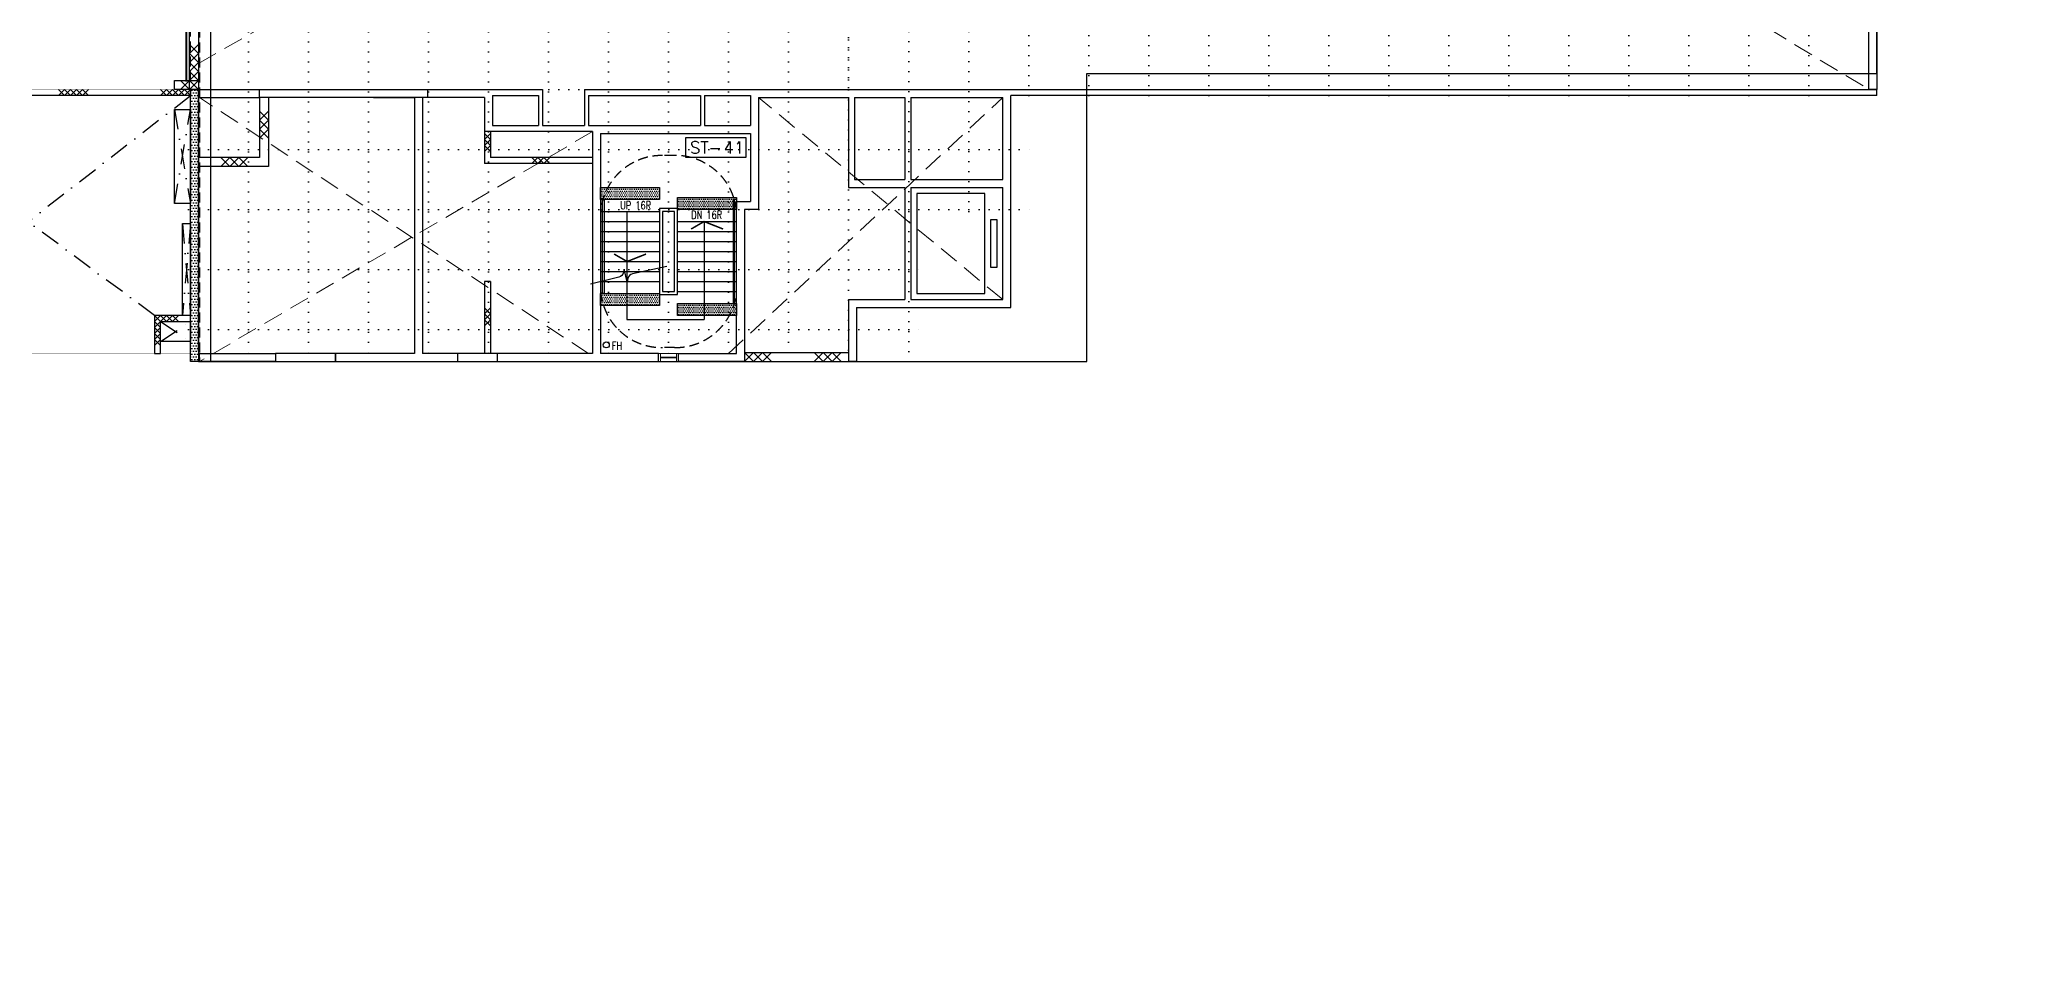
# Model space of a CAD drawing. Extents: x -68523 to 336700, y -113452 to 119396.
# Drawn here: x 213030 to 262560, y -64295 to -41503 of the extents above; entities that cross this region are included whole.
import ezdxf
from ezdxf.enums import TextEntityAlignment as Align

# ---------------------------------------------------------------- set-up
doc = ezdxf.new("R2010")
doc.units = 0
doc.header["$LTSCALE"] = 1000
doc.header["$MEASUREMENT"] = 0
for name, pattern in [('EC-5thFloor-s6144$0$DASHDOT', [1, 0.5, -0.25, 0, -0.25]), ('EC-5thFloor-s6144$0$DASHED', [0.75, 0.5, -0.25]), ('EC-5thFloor-s6144$0$DOT', [0.25, 0, -0.25]), ('EC-5thFloor-s6144$0$HIDDEN', [0.375, 0.25, -0.125]), ('s5144a$0$DASHDOT', [1, 0.5, -0.25, 0, -0.25]), ('s5144a$0$HIDDEN', [0.375, 0.25, -0.125])]:
    doc.linetypes.add(name, pattern=pattern)
doc.layers.get('0').update_dxf_attribs({"linetype": 'CONTINUOUS'})
for name, color, linetype in [('EC-5thFloor-s6144$0$11', 1, 'CONTINUOUS'), ('EC-5thFloor-s6144$0$4', 9, 'EC-5thFloor-s6144$0$DOT'), ('EC-5thFloor-s6144$0$E-blockwall', 1, 'CONTINUOUS'), ('EC-5thFloor-s6144$0$E-demolish work', 9, 'EC-5thFloor-s6144$0$HIDDEN'), ('EC-5thFloor-s6144$0$E-EJ', 9, 'EC-5thFloor-s6144$0$HIDDEN'), ('EC-5thFloor-s6144$0$E-fire service', 5, 'CONTINUOUS'), ('EC-5thFloor-s6144$0$ECOLUMN', 7, 'CONTINUOUS'), ('EC-5thFloor-s6144$0$ESTAIR', 2, 'CONTINUOUS'), ('EC-5thFloor-s6144$0$EWALL', 3, 'CONTINUOUS'), ('EC-5thFloor-s6144$0$RAIL', 4, 'CONTINUOUS'), ('EC-5thFloor-s6144$0$TAC-TILE', 9, 'CONTINUOUS'), ('s5144a$0$11', 14, 'CONTINUOUS'), ('s5144a$0$20', 7, 'CONTINUOUS'), ('s5144a$0$22', 7, 'CONTINUOUS'), ('s5144a$0$3DFACE', 1, 'CONTINUOUS'), ('s5144a$0$7', 7, 'CONTINUOUS'), ('s5144a$0$E-blockwall', 1, 'CONTINUOUS'), ('s5144a$0$E-demolish work', 9, 's5144a$0$HIDDEN'), ('s5144a$0$E-EJ', 7, 's5144a$0$HIDDEN'), ('s5144a$0$E-fire service', 5, 'CONTINUOUS'), ('s5144a$0$ECOLUMN', 7, 'CONTINUOUS'), ('s5144a$0$EWALL', 3, 'CONTINUOUS'), ('s5144a$0$ld11-hatch', 2, 'CONTINUOUS')]:
    doc.layers.add(name, color=color, linetype=linetype)
doc.layers.add('EC-5thFloor-s6144$0$ETHIN', color=5, linetype='CONTINUOUS', lineweight=9)
doc.layers.add('EC-5thFloor-s6144$0$EWINDOW', color=9, linetype='CONTINUOUS', lineweight=9)
doc.layers.add('EC-5thFloor-s6144$0$HATCH-LINE', color=13, linetype='CONTINUOUS', plot=False)
doc.styles.add('EC-5thFloor-s6144$0$STANDARD', font='romans.shx')

# ---------------------------------------------------------------- blocks, each defined once
blk = doc.blocks.new('s5144a$0$HAT15')
at = {"layer": 's5144a$0$22', "color": 14, "linetype": 'Continuous'}
for p, q in [((0, 0), (0.15, 0.15)), ((0, 0.15), (0.15, 0))]:
    blk.add_line(p, q, dxfattribs=at)
blk = doc.blocks.new('s5144a$0$H750')
at = {"layer": 's5144a$0$22', "color": 14, "linetype": 'Continuous'}
for points in [[(0, 0.15), (0.15, 0), (0.3, 0.15), (0.45, 0), (0.6, 0.15), (0.75, 0)], [(0, 0), (0.15, 0.15), (0.3, 0), (0.45, 0.15), (0.6, 0), (0.75, 0.15)]]:
    blk.add_lwpolyline(points, dxfattribs=at)
blk = doc.blocks.new('s5144a')
at = {"layer": 's5144a$0$ld11-hatch'}
h = blk.add_hatch(dxfattribs=at)
h.set_pattern_fill('DOTS', color=256, scale=1100, style=0)
h.paths.add_polyline_path([(216800.1, -42750), (217000, -42750), (217000, -49550), (216800, -49550)])
at = {"layer": 's5144a$0$11', "color": 14, "linetype": 's5144a$0$DASHDOT'}
for p, q in [((215900, -48400), (208500, -42900)), ((208500, -49350), (216800, -42900)), ((216400, -43250), (216800, -45600)), ((216400, -45600), (216800, -43250)), ((216800.1, -46097.6), (216600, -48400)), ((216600, -46100), (216800, -48400)), ((216050, -48550), (216800, -49050)), ((216050, -49050), (216800, -48550))]:
    blk.add_line(p, q, dxfattribs=at)
at = {"layer": 's5144a$0$11', "linetype": 'Continuous'}
blk.add_line((216800.1, -42749.9), (216800.1, -42899.9), dxfattribs=at)
at = {"layer": 's5144a$0$11'}
blk.add_line((217000, -49299.9), (217000, -42750), dxfattribs=at)
at = {"layer": 's5144a$0$11', "color": 14, "linetype": 'Continuous'}
blk.add_lwpolyline([(201750, -42750, 5, 5, 0), (201950, -42750, 5, 5, 0), (201950, -49350, 5, 5, 0), (204750, -49350, 5, 5, 0), (204750, -45700, 5, 5, 0), (203300, -45700, 5, 5, 0), (203300, -45550, 5, 5, 0), (204900, -45550, 5, 5, 0), (204900, -49350, 5, 5, 0), (208300, -49350, 5, 5, 0), (208300, -43850, 5, 5, 0), (203650, -43850, 5, 5, 0), (203650, -42750, 5, 5, 0), (203800, -42750, 5, 5, 0), (203800, -43650, 5, 5, 0), (208300, -43650, 5, 5, 0), (208300, -42750, 5, 5, 0), (208500, -42750, 5, 5, 0), (208500, -49350, 5, 5, 0), (216800, -49350, 5, 5, 0), (216800, -42750, 5, 5, 0), (208500, -42750, 0, 0, 0)], format="xyseb", dxfattribs=at)
at = {"layer": 's5144a$0$11', "color": 2, "linetype": 'Continuous'}
for points in [[(216800, -45600), (216400, -45600), (216400, -43250), (216800, -43250)], [(216800, -48400), (216600, -48400), (216600, -46100), (216800, -46100)], [(216050, -48550), (216800, -48550), (216800, -49050), (216050, -49050)]]:
    blk.add_lwpolyline(points, close=True, dxfattribs=at)
at = {"layer": 's5144a$0$11', "color": 14, "linetype": 'Continuous'}
blk.add_lwpolyline([(215900, -49350), (216050, -49350), (216050, -48550), (216800, -48550), (216800, -48400), (215900, -48400)], close=True, dxfattribs=at)
at = {"layer": 's5144a$0$20', "linetype": 'Continuous'}
for p, q in [((217000, -39600), (217000, -42750)), ((216775, -42750), (216775, -39825)), ((216800, -42900), (208500, -42900)), ((217000, -42750), (216775, -42750)), ((216800, -42750), (216800, -42900))]:
    blk.add_line(p, q, dxfattribs=at)
at = {"layer": 's5144a$0$3DFACE', "invisible_edges": 15}
for points in [[(257059.863, -47295.26849, 1), (257059.863, -64295.26849, 1), (256559.863, -47795.26849, 1)], [(257059.863, -47295.26849, 1), (257059.863, -64295.26849, 1), (256559.863, -47795.26849, 1)], [(257059.863, -47295.26849, 1), (257059.863, -64295.26849, 1), (256559.863, -47795.26849, 1)], [(257059.863, -47295.26849, 1), (257059.863, -64295.26849, 1), (256559.863, -47795.26849, 1)], [(257059.863, -47295.26849, 1), (257059.863, -64295.26849, 1), (256559.863, -47795.26849, 1)], [(257059.863, -47295.26849, 1), (257059.863, -64295.26849, 1), (256559.863, -47795.26849, 1)], [(257059.863, -47295.26849, 1), (257059.863, -64295.26849, 1), (256559.863, -47795.26849, 1)], [(257059.863, -47295.26849, 1), (257059.863, -64295.26849, 1), (256559.863, -47795.26849, 1)], [(256706.49824, -47648.63324, 1), (256587.22534, -47632.13159, 1), (256653.71463, -47503.6463, 1)], [(256706.49824, -47648.63324, 1), (256587.22534, -47632.13159, 1), (256653.71463, -47503.6463, 1)], [(256706.49824, -47648.63324, 1), (256587.22534, -47632.13159, 1), (256653.71463, -47503.6463, 1)], [(256706.49824, -47648.63324, 1), (256587.22534, -47632.13159, 1), (256653.71463, -47503.6463, 1)], [(256706.49824, -47648.63324, 1), (256587.22534, -47632.13159, 1), (256653.71463, -47503.6463, 1)], [(256706.49824, -47648.63324, 1), (256587.22534, -47632.13159, 1), (256653.71463, -47503.6463, 1)], [(256706.49824, -47648.63324, 1), (256587.22534, -47632.13159, 1), (256653.71463, -47503.6463, 1)], [(256706.49824, -47648.63324, 1), (256587.22534, -47632.13159, 1), (256653.71463, -47503.6463, 1)], [(256706.49824, -47648.63324, 1), (256653.71463, -47503.6463, 1), (256743.32967, -47408.21985, 1)], [(256706.49824, -47648.63324, 1), (256653.71463, -47503.6463, 1), (256743.32967, -47408.21985, 1)], [(256706.49824, -47648.63324, 1), (256653.71463, -47503.6463, 1), (256743.32967, -47408.21985, 1)], [(256706.49824, -47648.63324, 1), (256653.71463, -47503.6463, 1), (256743.32967, -47408.21985, 1)], [(256706.49824, -47648.63324, 1), (256653.71463, -47503.6463, 1), (256743.32967, -47408.21985, 1)], [(256706.49824, -47648.63324, 1), (256653.71463, -47503.6463, 1), (256743.32967, -47408.21985, 1)], [(256706.49824, -47648.63324, 1), (256653.71463, -47503.6463, 1), (256743.32967, -47408.21985, 1)], [(256706.49824, -47648.63324, 1), (256653.71463, -47503.6463, 1), (256743.32967, -47408.21985, 1)], [(256706.49824, -47648.63324, 1), (256743.32967, -47408.21985, 1), (256884.12898, -47471.0025, 1)], [(256706.49824, -47648.63324, 1), (256743.32967, -47408.21985, 1), (256884.12898, -47471.0025, 1)], [(256706.49824, -47648.63324, 1), (256743.32967, -47408.21985, 1), (256884.12898, -47471.0025, 1)], [(256706.49824, -47648.63324, 1), (256743.32967, -47408.21985, 1), (256884.12898, -47471.0025, 1)], [(256706.49824, -47648.63324, 1), (256743.32967, -47408.21985, 1), (256884.12898, -47471.0025, 1)], [(256706.49824, -47648.63324, 1), (256743.32967, -47408.21985, 1), (256884.12898, -47471.0025, 1)], [(256706.49824, -47648.63324, 1), (256743.32967, -47408.21985, 1), (256884.12898, -47471.0025, 1)], [(256706.49824, -47648.63324, 1), (256743.32967, -47408.21985, 1), (256884.12898, -47471.0025, 1)], [(256884.12898, -47471.0025, 1), (256743.32967, -47408.21985, 1), (256884.18204, -47327.14863, 1)], [(256884.12898, -47471.0025, 1), (256743.32967, -47408.21985, 1), (256884.18204, -47327.14863, 1)], [(256884.12898, -47471.0025, 1), (256743.32967, -47408.21985, 1), (256884.18204, -47327.14863, 1)], [(256884.12898, -47471.0025, 1), (256743.32967, -47408.21985, 1), (256884.18204, -47327.14863, 1)], [(256884.12898, -47471.0025, 1), (256743.32967, -47408.21985, 1), (256884.18204, -47327.14863, 1)], [(256884.12898, -47471.0025, 1), (256743.32967, -47408.21985, 1), (256884.18204, -47327.14863, 1)], [(256884.12898, -47471.0025, 1), (256743.32967, -47408.21985, 1), (256884.18204, -47327.14863, 1)], [(256884.12898, -47471.0025, 1), (256743.32967, -47408.21985, 1), (256884.18204, -47327.14863, 1)], [(256884.12898, -47471.0025, 1), (256884.18204, -47327.14863, 1), (257059.863, -47295.26849, 1)], [(256884.12898, -47471.0025, 1), (256884.18204, -47327.14863, 1), (257059.863, -47295.26849, 1)], [(256884.12898, -47471.0025, 1), (256884.18204, -47327.14863, 1), (257059.863, -47295.26849, 1)], [(256884.12898, -47471.0025, 1), (256884.18204, -47327.14863, 1), (257059.863, -47295.26849, 1)], [(256884.12898, -47471.0025, 1), (256884.18204, -47327.14863, 1), (257059.863, -47295.26849, 1)], [(256884.12898, -47471.0025, 1), (256884.18204, -47327.14863, 1), (257059.863, -47295.26849, 1)], [(256884.12898, -47471.0025, 1), (256884.18204, -47327.14863, 1), (257059.863, -47295.26849, 1)], [(256884.12898, -47471.0025, 1), (256884.18204, -47327.14863, 1), (257059.863, -47295.26849, 1)], [(262059.863, -64295.26849, 1), (257059.863, -47295.26849, 1), (262059.863, -47295.26849, 1)], [(262059.863, -64295.26849, 1), (257059.863, -64295.26849, 1), (257059.863, -47295.26849, 1)], [(262059.863, -64295.26849, 1), (257059.863, -47295.26849, 1), (262059.863, -47295.26849, 1)], [(262059.863, -64295.26849, 1), (257059.863, -64295.26849, 1), (257059.863, -47295.26849, 1)], [(262059.863, -64295.26849, 1), (257059.863, -47295.26849, 1), (262059.863, -47295.26849, 1)], [(262059.863, -64295.26849, 1), (257059.863, -64295.26849, 1), (257059.863, -47295.26849, 1)], [(262059.863, -64295.26849, 1), (257059.863, -47295.26849, 1), (262059.863, -47295.26849, 1)], [(262059.863, -64295.26849, 1), (257059.863, -64295.26849, 1), (257059.863, -47295.26849, 1)], [(262059.863, -64295.26849, 1), (257059.863, -47295.26849, 1), (262059.863, -47295.26849, 1)], [(262059.863, -64295.26849, 1), (257059.863, -64295.26849, 1), (257059.863, -47295.26849, 1)], [(262059.863, -64295.26849, 1), (257059.863, -47295.26849, 1), (262059.863, -47295.26849, 1)], [(262059.863, -64295.26849, 1), (257059.863, -64295.26849, 1), (257059.863, -47295.26849, 1)], [(262059.863, -64295.26849, 1), (257059.863, -47295.26849, 1), (262059.863, -47295.26849, 1)], [(262059.863, -64295.26849, 1), (257059.863, -64295.26849, 1), (257059.863, -47295.26849, 1)], [(262059.863, -64295.26849, 1), (257059.863, -47295.26849, 1), (262059.863, -47295.26849, 1)], [(262059.863, -64295.26849, 1), (257059.863, -64295.26849, 1), (257059.863, -47295.26849, 1)], [(262059.863, -47295.26849, 1), (262059.863, -64295.26849, 1), (262559.863, -47795.26849, 1)], [(262235.59701, -47471.0025, 1), (262235.54395, -47327.14863, 1), (262059.863, -47295.26849, 1)], [(262059.863, -47295.26849, 1), (262059.863, -64295.26849, 1), (262559.863, -47795.26849, 1)], [(262235.59701, -47471.0025, 1), (262235.54395, -47327.14863, 1), (262059.863, -47295.26849, 1)], [(262059.863, -47295.26849, 1), (262059.863, -64295.26849, 1), (262559.863, -47795.26849, 1)], [(262235.59701, -47471.0025, 1), (262235.54395, -47327.14863, 1), (262059.863, -47295.26849, 1)], [(262059.863, -47295.26849, 1), (262059.863, -64295.26849, 1), (262559.863, -47795.26849, 1)], [(262235.59701, -47471.0025, 1), (262235.54395, -47327.14863, 1), (262059.863, -47295.26849, 1)], [(262059.863, -47295.26849, 1), (262059.863, -64295.26849, 1), (262559.863, -47795.26849, 1)], [(262235.59701, -47471.0025, 1), (262235.54395, -47327.14863, 1), (262059.863, -47295.26849, 1)], [(262059.863, -47295.26849, 1), (262059.863, -64295.26849, 1), (262559.863, -47795.26849, 1)], [(262235.59701, -47471.0025, 1), (262235.54395, -47327.14863, 1), (262059.863, -47295.26849, 1)], [(262059.863, -47295.26849, 1), (262059.863, -64295.26849, 1), (262559.863, -47795.26849, 1)], [(262235.59701, -47471.0025, 1), (262235.54395, -47327.14863, 1), (262059.863, -47295.26849, 1)], [(262059.863, -47295.26849, 1), (262059.863, -64295.26849, 1), (262559.863, -47795.26849, 1)], [(262235.59701, -47471.0025, 1), (262235.54395, -47327.14863, 1), (262059.863, -47295.26849, 1)], [(262235.59701, -47471.0025, 1), (262376.39633, -47408.21985, 1), (262235.54395, -47327.14863, 1)], [(262235.59701, -47471.0025, 1), (262376.39633, -47408.21985, 1), (262235.54395, -47327.14863, 1)], [(262235.59701, -47471.0025, 1), (262376.39633, -47408.21985, 1), (262235.54395, -47327.14863, 1)], [(262235.59701, -47471.0025, 1), (262376.39633, -47408.21985, 1), (262235.54395, -47327.14863, 1)], [(262235.59701, -47471.0025, 1), (262376.39633, -47408.21985, 1), (262235.54395, -47327.14863, 1)], [(262235.59701, -47471.0025, 1), (262376.39633, -47408.21985, 1), (262235.54395, -47327.14863, 1)], [(262235.59701, -47471.0025, 1), (262376.39633, -47408.21985, 1), (262235.54395, -47327.14863, 1)], [(262235.59701, -47471.0025, 1), (262376.39633, -47408.21985, 1), (262235.54395, -47327.14863, 1)], [(262413.22775, -47648.63324, 1), (262376.39633, -47408.21985, 1), (262235.59701, -47471.0025, 1)], [(262413.22775, -47648.63324, 1), (262376.39633, -47408.21985, 1), (262235.59701, -47471.0025, 1)], [(262413.22775, -47648.63324, 1), (262376.39633, -47408.21985, 1), (262235.59701, -47471.0025, 1)], [(262413.22775, -47648.63324, 1), (262376.39633, -47408.21985, 1), (262235.59701, -47471.0025, 1)], [(262413.22775, -47648.63324, 1), (262376.39633, -47408.21985, 1), (262235.59701, -47471.0025, 1)], [(262413.22775, -47648.63324, 1), (262376.39633, -47408.21985, 1), (262235.59701, -47471.0025, 1)], [(262413.22775, -47648.63324, 1), (262376.39633, -47408.21985, 1), (262235.59701, -47471.0025, 1)], [(262413.22775, -47648.63324, 1), (262376.39633, -47408.21985, 1), (262235.59701, -47471.0025, 1)], [(262413.22775, -47648.63324, 1), (262466.01137, -47503.6463, 1), (262376.39633, -47408.21985, 1)], [(262413.22775, -47648.63324, 1), (262466.01137, -47503.6463, 1), (262376.39633, -47408.21985, 1)], [(262413.22775, -47648.63324, 1), (262466.01137, -47503.6463, 1), (262376.39633, -47408.21985, 1)], [(262413.22775, -47648.63324, 1), (262466.01137, -47503.6463, 1), (262376.39633, -47408.21985, 1)], [(262413.22775, -47648.63324, 1), (262466.01137, -47503.6463, 1), (262376.39633, -47408.21985, 1)], [(262413.22775, -47648.63324, 1), (262466.01137, -47503.6463, 1), (262376.39633, -47408.21985, 1)], [(262413.22775, -47648.63324, 1), (262466.01137, -47503.6463, 1), (262376.39633, -47408.21985, 1)], [(262413.22775, -47648.63324, 1), (262466.01137, -47503.6463, 1), (262376.39633, -47408.21985, 1)], [(262413.22775, -47648.63324, 1), (262532.50065, -47632.13159, 1), (262466.01137, -47503.6463, 1)], [(262413.22775, -47648.63324, 1), (262532.50065, -47632.13159, 1), (262466.01137, -47503.6463, 1)], [(262413.22775, -47648.63324, 1), (262532.50065, -47632.13159, 1), (262466.01137, -47503.6463, 1)], [(262413.22775, -47648.63324, 1), (262532.50065, -47632.13159, 1), (262466.01137, -47503.6463, 1)], [(262413.22775, -47648.63324, 1), (262532.50065, -47632.13159, 1), (262466.01137, -47503.6463, 1)], [(262413.22775, -47648.63324, 1), (262532.50065, -47632.13159, 1), (262466.01137, -47503.6463, 1)], [(262413.22775, -47648.63324, 1), (262532.50065, -47632.13159, 1), (262466.01137, -47503.6463, 1)], [(262413.22775, -47648.63324, 1), (262532.50065, -47632.13159, 1), (262466.01137, -47503.6463, 1)], [(256559.863, -47795.26849, 1), (256587.22534, -47632.13159, 1), (256706.49824, -47648.63324, 1)], [(256559.863, -47795.26849, 1), (256587.22534, -47632.13159, 1), (256706.49824, -47648.63324, 1)], [(256559.863, -47795.26849, 1), (256587.22534, -47632.13159, 1), (256706.49824, -47648.63324, 1)], [(256559.863, -47795.26849, 1), (256587.22534, -47632.13159, 1), (256706.49824, -47648.63324, 1)], [(256559.863, -47795.26849, 1), (256587.22534, -47632.13159, 1), (256706.49824, -47648.63324, 1)], [(256559.863, -47795.26849, 1), (256587.22534, -47632.13159, 1), (256706.49824, -47648.63324, 1)], [(256559.863, -47795.26849, 1), (256587.22534, -47632.13159, 1), (256706.49824, -47648.63324, 1)], [(256559.863, -47795.26849, 1), (256587.22534, -47632.13159, 1), (256706.49824, -47648.63324, 1)], [(257059.863, -64295.26849, 1), (256559.863, -47795.26849, 1), (256559.863, -63795.26849, 1)], [(257059.863, -64295.26849, 1), (256559.863, -47795.26849, 1), (256559.863, -63795.26849, 1)], [(257059.863, -64295.26849, 1), (256559.863, -47795.26849, 1), (256559.863, -63795.26849, 1)], [(257059.863, -64295.26849, 1), (256559.863, -47795.26849, 1), (256559.863, -63795.26849, 1)], [(257059.863, -64295.26849, 1), (256559.863, -47795.26849, 1), (256559.863, -63795.26849, 1)], [(257059.863, -64295.26849, 1), (256559.863, -47795.26849, 1), (256559.863, -63795.26849, 1)], [(257059.863, -64295.26849, 1), (256559.863, -47795.26849, 1), (256559.863, -63795.26849, 1)], [(257059.863, -64295.26849, 1), (256559.863, -47795.26849, 1), (256559.863, -63795.26849, 1)], [(262059.863, -64295.26849, 1), (262559.863, -47795.26849, 1), (262559.863, -63795.26849, 1)], [(262059.863, -64295.26849, 1), (262559.863, -47795.26849, 1), (262559.863, -63795.26849, 1)], [(262059.863, -64295.26849, 1), (262559.863, -47795.26849, 1), (262559.863, -63795.26849, 1)], [(262059.863, -64295.26849, 1), (262559.863, -47795.26849, 1), (262559.863, -63795.26849, 1)], [(262059.863, -64295.26849, 1), (262559.863, -47795.26849, 1), (262559.863, -63795.26849, 1)], [(262059.863, -64295.26849, 1), (262559.863, -47795.26849, 1), (262559.863, -63795.26849, 1)], [(262059.863, -64295.26849, 1), (262559.863, -47795.26849, 1), (262559.863, -63795.26849, 1)], [(262059.863, -64295.26849, 1), (262559.863, -47795.26849, 1), (262559.863, -63795.26849, 1)], [(262559.863, -47795.26849, 1), (262532.50065, -47632.13159, 1), (262413.22775, -47648.63324, 1)], [(262559.863, -47795.26849, 1), (262532.50065, -47632.13159, 1), (262413.22775, -47648.63324, 1)], [(262559.863, -47795.26849, 1), (262532.50065, -47632.13159, 1), (262413.22775, -47648.63324, 1)], [(262559.863, -47795.26849, 1), (262532.50065, -47632.13159, 1), (262413.22775, -47648.63324, 1)], [(262559.863, -47795.26849, 1), (262532.50065, -47632.13159, 1), (262413.22775, -47648.63324, 1)], [(262559.863, -47795.26849, 1), (262532.50065, -47632.13159, 1), (262413.22775, -47648.63324, 1)], [(262559.863, -47795.26849, 1), (262532.50065, -47632.13159, 1), (262413.22775, -47648.63324, 1)], [(262559.863, -47795.26849, 1), (262532.50065, -47632.13159, 1), (262413.22775, -47648.63324, 1)], [(256559.863, -63795.26849, 1), (256587.22534, -63958.40538, 1), (256706.49824, -63941.90373, 1)], [(256559.863, -63795.26849, 1), (256587.22534, -63958.40538, 1), (256706.49824, -63941.90373, 1)], [(256559.863, -63795.26849, 1), (256587.22534, -63958.40538, 1), (256706.49824, -63941.90373, 1)], [(256559.863, -63795.26849, 1), (256587.22534, -63958.40538, 1), (256706.49824, -63941.90373, 1)], [(256559.863, -63795.26849, 1), (256587.22534, -63958.40538, 1), (256706.49824, -63941.90373, 1)], [(256559.863, -63795.26849, 1), (256587.22534, -63958.40538, 1), (256706.49824, -63941.90373, 1)], [(256559.863, -63795.26849, 1), (256587.22534, -63958.40538, 1), (256706.49824, -63941.90373, 1)], [(256559.863, -63795.26849, 1), (256587.22534, -63958.40538, 1), (256706.49824, -63941.90373, 1)], [(262559.863, -63795.26849, 1), (262532.50065, -63958.40538, 1), (262413.22775, -63941.90373, 1)], [(262559.863, -63795.26849, 1), (262532.50065, -63958.40538, 1), (262413.22775, -63941.90373, 1)], [(262559.863, -63795.26849, 1), (262532.50065, -63958.40538, 1), (262413.22775, -63941.90373, 1)], [(262559.863, -63795.26849, 1), (262532.50065, -63958.40538, 1), (262413.22775, -63941.90373, 1)], [(262559.863, -63795.26849, 1), (262532.50065, -63958.40538, 1), (262413.22775, -63941.90373, 1)], [(262559.863, -63795.26849, 1), (262532.50065, -63958.40538, 1), (262413.22775, -63941.90373, 1)], [(262559.863, -63795.26849, 1), (262532.50065, -63958.40538, 1), (262413.22775, -63941.90373, 1)], [(262559.863, -63795.26849, 1), (262532.50065, -63958.40538, 1), (262413.22775, -63941.90373, 1)], [(256706.49824, -63941.90373, 1), (256587.22534, -63958.40538, 1), (256653.71463, -64086.89068, 1)], [(256706.49824, -63941.90373, 1), (256587.22534, -63958.40538, 1), (256653.71463, -64086.89068, 1)], [(256706.49824, -63941.90373, 1), (256587.22534, -63958.40538, 1), (256653.71463, -64086.89068, 1)], [(256706.49824, -63941.90373, 1), (256587.22534, -63958.40538, 1), (256653.71463, -64086.89068, 1)], [(256706.49824, -63941.90373, 1), (256587.22534, -63958.40538, 1), (256653.71463, -64086.89068, 1)], [(256706.49824, -63941.90373, 1), (256587.22534, -63958.40538, 1), (256653.71463, -64086.89068, 1)], [(256706.49824, -63941.90373, 1), (256587.22534, -63958.40538, 1), (256653.71463, -64086.89068, 1)], [(256706.49824, -63941.90373, 1), (256587.22534, -63958.40538, 1), (256653.71463, -64086.89068, 1)], [(256706.49824, -63941.90373, 1), (256653.71463, -64086.89068, 1), (256743.32967, -64182.31713, 1)], [(256706.49824, -63941.90373, 1), (256653.71463, -64086.89068, 1), (256743.32967, -64182.31713, 1)], [(256706.49824, -63941.90373, 1), (256653.71463, -64086.89068, 1), (256743.32967, -64182.31713, 1)], [(256706.49824, -63941.90373, 1), (256653.71463, -64086.89068, 1), (256743.32967, -64182.31713, 1)], [(256706.49824, -63941.90373, 1), (256653.71463, -64086.89068, 1), (256743.32967, -64182.31713, 1)], [(256706.49824, -63941.90373, 1), (256653.71463, -64086.89068, 1), (256743.32967, -64182.31713, 1)], [(256706.49824, -63941.90373, 1), (256653.71463, -64086.89068, 1), (256743.32967, -64182.31713, 1)], [(256706.49824, -63941.90373, 1), (256653.71463, -64086.89068, 1), (256743.32967, -64182.31713, 1)], [(256706.49824, -63941.90373, 1), (256743.32967, -64182.31713, 1), (256884.12898, -64119.53448, 1)], [(256706.49824, -63941.90373, 1), (256743.32967, -64182.31713, 1), (256884.12898, -64119.53448, 1)], [(256706.49824, -63941.90373, 1), (256743.32967, -64182.31713, 1), (256884.12898, -64119.53448, 1)], [(256706.49824, -63941.90373, 1), (256743.32967, -64182.31713, 1), (256884.12898, -64119.53448, 1)], [(256706.49824, -63941.90373, 1), (256743.32967, -64182.31713, 1), (256884.12898, -64119.53448, 1)], [(256706.49824, -63941.90373, 1), (256743.32967, -64182.31713, 1), (256884.12898, -64119.53448, 1)], [(256706.49824, -63941.90373, 1), (256743.32967, -64182.31713, 1), (256884.12898, -64119.53448, 1)], [(256706.49824, -63941.90373, 1), (256743.32967, -64182.31713, 1), (256884.12898, -64119.53448, 1)], [(256884.12898, -64119.53448, 1), (256743.32967, -64182.31713, 1), (256884.18204, -64263.38835, 1)], [(256884.12898, -64119.53448, 1), (256743.32967, -64182.31713, 1), (256884.18204, -64263.38835, 1)], [(256884.12898, -64119.53448, 1), (256743.32967, -64182.31713, 1), (256884.18204, -64263.38835, 1)], [(256884.12898, -64119.53448, 1), (256743.32967, -64182.31713, 1), (256884.18204, -64263.38835, 1)], [(256884.12898, -64119.53448, 1), (256743.32967, -64182.31713, 1), (256884.18204, -64263.38835, 1)], [(256884.12898, -64119.53448, 1), (256743.32967, -64182.31713, 1), (256884.18204, -64263.38835, 1)], [(256884.12898, -64119.53448, 1), (256743.32967, -64182.31713, 1), (256884.18204, -64263.38835, 1)], [(256884.12898, -64119.53448, 1), (256743.32967, -64182.31713, 1), (256884.18204, -64263.38835, 1)], [(256884.12898, -64119.53448, 1), (256884.18204, -64263.38835, 1), (257059.863, -64295.26849, 1)], [(256884.12898, -64119.53448, 1), (256884.18204, -64263.38835, 1), (257059.863, -64295.26849, 1)], [(256884.12898, -64119.53448, 1), (256884.18204, -64263.38835, 1), (257059.863, -64295.26849, 1)], [(256884.12898, -64119.53448, 1), (256884.18204, -64263.38835, 1), (257059.863, -64295.26849, 1)], [(256884.12898, -64119.53448, 1), (256884.18204, -64263.38835, 1), (257059.863, -64295.26849, 1)], [(256884.12898, -64119.53448, 1), (256884.18204, -64263.38835, 1), (257059.863, -64295.26849, 1)], [(256884.12898, -64119.53448, 1), (256884.18204, -64263.38835, 1), (257059.863, -64295.26849, 1)], [(256884.12898, -64119.53448, 1), (256884.18204, -64263.38835, 1), (257059.863, -64295.26849, 1)], [(262235.59701, -64119.53448, 1), (262235.54395, -64263.38835, 1), (262059.863, -64295.26849, 1)], [(262235.59701, -64119.53448, 1), (262235.54395, -64263.38835, 1), (262059.863, -64295.26849, 1)], [(262235.59701, -64119.53448, 1), (262235.54395, -64263.38835, 1), (262059.863, -64295.26849, 1)], [(262235.59701, -64119.53448, 1), (262235.54395, -64263.38835, 1), (262059.863, -64295.26849, 1)], [(262235.59701, -64119.53448, 1), (262235.54395, -64263.38835, 1), (262059.863, -64295.26849, 1)], [(262235.59701, -64119.53448, 1), (262235.54395, -64263.38835, 1), (262059.863, -64295.26849, 1)], [(262235.59701, -64119.53448, 1), (262235.54395, -64263.38835, 1), (262059.863, -64295.26849, 1)], [(262235.59701, -64119.53448, 1), (262235.54395, -64263.38835, 1), (262059.863, -64295.26849, 1)], [(262235.59701, -64119.53448, 1), (262376.39633, -64182.31713, 1), (262235.54395, -64263.38835, 1)], [(262235.59701, -64119.53448, 1), (262376.39633, -64182.31713, 1), (262235.54395, -64263.38835, 1)], [(262235.59701, -64119.53448, 1), (262376.39633, -64182.31713, 1), (262235.54395, -64263.38835, 1)], [(262235.59701, -64119.53448, 1), (262376.39633, -64182.31713, 1), (262235.54395, -64263.38835, 1)], [(262235.59701, -64119.53448, 1), (262376.39633, -64182.31713, 1), (262235.54395, -64263.38835, 1)], [(262235.59701, -64119.53448, 1), (262376.39633, -64182.31713, 1), (262235.54395, -64263.38835, 1)], [(262235.59701, -64119.53448, 1), (262376.39633, -64182.31713, 1), (262235.54395, -64263.38835, 1)], [(262235.59701, -64119.53448, 1), (262376.39633, -64182.31713, 1), (262235.54395, -64263.38835, 1)], [(262413.22775, -63941.90373, 1), (262376.39633, -64182.31713, 1), (262235.59701, -64119.53448, 1)], [(262413.22775, -63941.90373, 1), (262376.39633, -64182.31713, 1), (262235.59701, -64119.53448, 1)], [(262413.22775, -63941.90373, 1), (262376.39633, -64182.31713, 1), (262235.59701, -64119.53448, 1)], [(262413.22775, -63941.90373, 1), (262376.39633, -64182.31713, 1), (262235.59701, -64119.53448, 1)], [(262413.22775, -63941.90373, 1), (262376.39633, -64182.31713, 1), (262235.59701, -64119.53448, 1)], [(262413.22775, -63941.90373, 1), (262376.39633, -64182.31713, 1), (262235.59701, -64119.53448, 1)], [(262413.22775, -63941.90373, 1), (262376.39633, -64182.31713, 1), (262235.59701, -64119.53448, 1)], [(262413.22775, -63941.90373, 1), (262376.39633, -64182.31713, 1), (262235.59701, -64119.53448, 1)], [(262413.22775, -63941.90373, 1), (262466.01137, -64086.89068, 1), (262376.39633, -64182.31713, 1)], [(262413.22775, -63941.90373, 1), (262466.01137, -64086.89068, 1), (262376.39633, -64182.31713, 1)], [(262413.22775, -63941.90373, 1), (262466.01137, -64086.89068, 1), (262376.39633, -64182.31713, 1)], [(262413.22775, -63941.90373, 1), (262466.01137, -64086.89068, 1), (262376.39633, -64182.31713, 1)], [(262413.22775, -63941.90373, 1), (262466.01137, -64086.89068, 1), (262376.39633, -64182.31713, 1)], [(262413.22775, -63941.90373, 1), (262466.01137, -64086.89068, 1), (262376.39633, -64182.31713, 1)], [(262413.22775, -63941.90373, 1), (262466.01137, -64086.89068, 1), (262376.39633, -64182.31713, 1)], [(262413.22775, -63941.90373, 1), (262466.01137, -64086.89068, 1), (262376.39633, -64182.31713, 1)], [(262413.22775, -63941.90373, 1), (262532.50065, -63958.40538, 1), (262466.01137, -64086.89068, 1)], [(262413.22775, -63941.90373, 1), (262532.50065, -63958.40538, 1), (262466.01137, -64086.89068, 1)], [(262413.22775, -63941.90373, 1), (262532.50065, -63958.40538, 1), (262466.01137, -64086.89068, 1)], [(262413.22775, -63941.90373, 1), (262532.50065, -63958.40538, 1), (262466.01137, -64086.89068, 1)], [(262413.22775, -63941.90373, 1), (262532.50065, -63958.40538, 1), (262466.01137, -64086.89068, 1)], [(262413.22775, -63941.90373, 1), (262532.50065, -63958.40538, 1), (262466.01137, -64086.89068, 1)], [(262413.22775, -63941.90373, 1), (262532.50065, -63958.40538, 1), (262466.01137, -64086.89068, 1)], [(262413.22775, -63941.90373, 1), (262532.50065, -63958.40538, 1), (262466.01137, -64086.89068, 1)]]:
    blk.add_3dface(points, dxfattribs=at)
at = {"layer": 's5144a$0$7', "color": 2, "linetype": 'Continuous'}
blk.add_lwpolyline([(217000, -38550), (217300, -38550), (217300, -49550), (217000, -49550)], dxfattribs=at)
at = {"layer": 's5144a$0$E-blockwall'}
for p, q in [((216551.09395, -42748.90605), (216776.09395, -42523.90605)), ((216776.09395, -42748.90605), (216551.09395, -42523.90605)), ((217001.09395, -42748.90605), (216776.09395, -42523.90605)), ((216776.09395, -42748.90605), (217001.09395, -42523.90605))]:
    blk.add_line(p, q, dxfattribs=at)
at = {"layer": 's5144a$0$E-demolish work'}
blk.add_line((216800.1, -42549.99949), (216800.1, -39825), dxfattribs=at)
at = {"layer": 's5144a$0$E-EJ'}
for points in [[(218475, -18049.8), (218475, -38549.9), (217000.1, -38550), (217000.1, -49549.9)], [(218500, -18049.8), (218500, -38574.9), (217026.81295, -38574.9), (217026.81295, -49549.99881)]]:
    blk.add_lwpolyline(points, dxfattribs=at)
at = {"layer": 's5144a$0$E-fire service', "linetype": 's5144a$0$DASHDOT', "ltscale": 0.5, "const_width": 50}
blk.add_lwpolyline([(216699.02645, -39825), (216699.02645, -42549.99949)], dxfattribs=at)
at = {"layer": 's5144a$0$ECOLUMN'}
blk.add_line((217025, -42749.99996), (217025, -42949.99996), dxfattribs=at)
at = {"layer": 's5144a$0$EWALL'}
blk.add_lwpolyline([(216400, -42525), (217000, -42525), (217000, -42750), (216400, -42750)], close=True, dxfattribs=at)
at = {"layer": 's5144a$0$ld11-hatch'}
blk.add_lwpolyline([(216800.1, -42750), (217000, -42750), (217000, -49550), (216800, -49550)], close=True, dxfattribs=at)
at = {"xscale": 1499.997, "yscale": 1499.997, "zscale": 1000, "rotation": 90}
blk.add_blockref('s5144a$0$H750', (217000, -42750), dxfattribs=at)
at = {"zscale": 1000}
for p, xscale, yscale in [((213500, -42900), 999.9979999999999, 999.9979999999999), ((213500, -42900), 999.9979999999999, 999.9979999999999), ((213650, -42900), 999.9979999999999, 999.9979999999999), ((213650, -42900), 999.9979999999999, 999.9979999999999), ((213800, -42900), 999.9979999999999, 999.9979999999999), ((213800, -42900), 999.9979999999999, 999.9979999999999), ((213950, -42900), 999.9979999999999, 999.9979999999999), ((213950, -42900), 999.9979999999999, 999.9979999999999), ((214100, -42900), 999.9979999999999, 999.9979999999999), ((214100, -42900), 999.9979999999999, 999.9979999999999), ((216050, -42900), 999.9979999999999, 999.9979999999999), ((216050, -42900), 999.9979999999999, 999.9979999999999), ((216200, -42900), 999.9979999999999, 999.9979999999999), ((216200, -42900), 999.9979999999999, 999.9979999999999), ((216350, -42900), 999.9979999999999, 999.9979999999999), ((216350, -42900), 999.9979999999999, 999.9979999999999), ((216500, -42900), 999.9979999999999, 999.9979999999999), ((216500, -42900), 999.9979999999999, 999.9979999999999), ((216500, -42900), 999.9979999999999, 999.9979999999999), ((216500, -42900), 999.9979999999999, 999.9979999999999), ((216650, -42900), 999.9979999999999, 999.9979999999999), ((216650, -42900), 999.9979999999999, 999.9979999999999), ((216650, -42900), 999.9979999999999, 999.9979999999999), ((216650, -42900), 999.9979999999999, 999.9979999999999), ((216650.1, -42899.9), 999.9979999999923, 999.9979999999923), ((215900, -48550), 999.9979999999999, 999.9979999999999), ((215900, -48550), 999.9979999999999, 999.9979999999999), ((216050, -48550), 999.9979999999999, 999.9979999999999), ((216050, -48550), 999.9979999999999, 999.9979999999999), ((216200, -48550), 999.9979999999999, 999.9979999999999), ((216200, -48550), 999.9979999999999, 999.9979999999999), ((216350, -48550), 999.9979999999999, 999.9979999999999), ((216350, -48550), 999.9979999999999, 999.9979999999999), ((215900, -48700), 999.9979999999999, 999.9979999999999), ((215900, -48700), 999.9979999999999, 999.9979999999999), ((215900, -48850), 999.9979999999999, 999.9979999999999), ((215900, -48850), 999.9979999999999, 999.9979999999999), ((215900, -49000), 999.9979999999999, 999.9979999999999), ((215900, -49000), 999.9979999999999, 999.9979999999999), ((215900, -49150), 999.9979999999999, 999.9979999999999), ((215900, -49150), 999.9979999999999, 999.9979999999999)]:
    blk.add_blockref('s5144a$0$HAT15', p, dxfattribs=dict(at, xscale=xscale, yscale=yscale))
blk = doc.blocks.new('EC-5thFloor-s6144$0$grid-base')
for p, q in [((-24750, -73750), (-24750, 750)), ((-23250, -80350), (-23250, 750)), ((-21750, -76600), (-21750, 750)), ((-20250, -73700), (-20250, 750)), ((-18750, -73700), (-18750, 750)), ((-17250, -73700), (-17250, 750)), ((-15750, -73700), (-15750, 750)), ((-14250, -73700), (-14250, 750)), ((-12750, -73700), (-12750, 750)), ((-11250, -73700), (-11250, 750)), ((-9750, -73700), (-9750, -41153)), ((-8250, -73700), (-8250, -41153)), ((-6750, -73700), (-6750, -41153)), ((-5250, -73700), (-5250, -41153)), ((-3750, -73700), (-3750, -41153)), ((-2250, -73700), (-2250, -41250)), ((-750, -73700), (-750, -41250)), ((-39750, -48850), (-39750, -80350)), ((-38250, -48850), (-38250, -80350)), ((-36750, -48850), (-36750, -80350)), ((-35250, -48850), (-35250, -80350)), ((-33750, -48850), (-33750, -80350)), ((-32250, -48850), (-32250, -80350)), ((-30750, -48850), (-30750, -80350)), ((-29250, -48850), (-29250, -80350)), ((-27750, -48850), (-27750, -80350)), ((-26250, -48850), (-26250, -80350)), ((-24750, -49050), (-24750, -80350)), ((-41000, -73550), (850, -73550)), ((-41250, -75050), (-20225, -75050)), ((-41250, -76550), (-20225, -76550)), ((-41250, -78050), (-22900, -78050)), ((-41250, -79550), (-22900, -79550))]:
    blk.add_line(p, q)
blk = doc.blocks.new('EC-5thFloor-s6144$0$mkS1')
at = {"color": 1}
blk.add_lwpolyline([(750, 0), (-750, 0), (-750, 500), (750, 500)], close=True, dxfattribs=at)
at = {"style": 'EC-5thFloor-s6144$0$STANDARD'}
blk.add_text('ST-', height=300, dxfattribs=at).set_placement((150, 100), align=Align.RIGHT)
blk.add_attdef('STAIR-NO', text='', height=300, dxfattribs=at).set_placement((450, 100), align=Align.CENTER)
blk = doc.blocks.new('EC-5thFloor-s6144$0$FS')
blk.add_circle((0, 0), 75)
at = {"style": 'EC-5thFloor-s6144$0$STANDARD', "width": 0.75}
for tag, p, height in [('FS', (-638, -75), 200), ('2', (-329, -75), 100)]:
    blk.add_attdef(tag, p, '', height=height, dxfattribs=at)
blk = doc.blocks.new('EC-5thFloor-s6144$0$BLOCK150')
for p, q in [((0, 0), (150, 150)), ((150, 0), (0, 150)), ((300, 0), (150, 150)), ((150, 0), (300, 150)), ((300, 0), (450, 150)), ((450, 0), (300, 150))]:
    blk.add_line(p, q)

msp = doc.modelspace()

# ---------------------------------------------------------------- hatches: boundary and pattern name
at = {"layer": 'EC-5thFloor-s6144$0$TAC-TILE'}
h = msp.add_hatch(dxfattribs=at)
h.set_pattern_fill('DOTS', color=256, scale=750, angle=360, style=0)
h.set_pattern_definition([(180, (220192.75, -34318.24), (-23.4375, -46.875), [0, -46.875])])
h.paths.add_polyline_path([(227050, -45500), (227050, -45200), (228525, -45200), (228525, -45500)])
h = msp.add_hatch(dxfattribs=at)
h.set_pattern_fill('DOTS', color=256, scale=750, angle=360, style=0)
h.set_pattern_definition([(180, (222192.75, -34568.24), (-23.4375, -46.875), [0, -46.875])])
h.paths.add_polyline_path([(228975, -45750), (228975, -45450), (230450, -45450), (230450, -45750)])
h = msp.add_hatch(dxfattribs=at)
h.set_pattern_fill('DOTS', color=256, scale=750, angle=360, style=0)
h.set_pattern_definition([(180, (220192.75, -36968.24), (-23.4375, -46.875), [0, -46.875])])
h.paths.add_polyline_path([(227050, -48150), (227050, -47850), (228525, -47850), (228525, -48150)])
h = msp.add_hatch(dxfattribs=at)
h.set_pattern_fill('DOTS', color=256, scale=750, angle=360, style=0)
h.set_pattern_definition([(180, (222192.75, -37218.24), (-23.4375, -46.875), [0, -46.875])])
h.paths.add_polyline_path([(228975, -48400), (228975, -48100), (230450, -48100), (230450, -48400)])

# ---------------------------------------------------------------- linework, layer by layer
at = {"layer": 'EC-5thFloor-s6144$0$11'}
msp.add_line((217000, -49299.9), (217000, -42750), dxfattribs=at)
at = {"layer": 'EC-5thFloor-s6144$0$E-blockwall'}
for p, q in [((216551.1, -42748.9), (216776.1, -42523.9)), ((216776.1, -42748.9), (216551.1, -42523.9)), ((217001.1, -42748.9), (216776.1, -42523.9)), ((216776.1, -42748.9), (217001.1, -42523.9))]:
    msp.add_line(p, q, dxfattribs=at)
at = {"layer": 'EC-5thFloor-s6144$0$E-demolish work'}
msp.add_line((216800.1, -42550), (216800.1, -39825), dxfattribs=at)
at = {"layer": 'EC-5thFloor-s6144$0$E-EJ'}
for points in [[(218475, -18049.8), (218475, -38549.9), (217000.1, -38550), (217000.1, -49549.9)], [(218500, -18049.8), (218500, -38574.9), (217026.8, -38574.9), (217026.8, -49550)]]:
    msp.add_lwpolyline(points, dxfattribs=at)
at = {"layer": 'EC-5thFloor-s6144$0$E-fire service', "linetype": 'EC-5thFloor-s6144$0$DASHDOT', "ltscale": 0.5, "const_width": 50}
msp.add_lwpolyline([(216699, -39825), (216699, -42550)], dxfattribs=at)
at = {"layer": 'EC-5thFloor-s6144$0$ECOLUMN'}
for p, q in [((217025, -42750), (225600, -42750)), ((217025, -42750), (217025, -42950)), ((217025, -42950), (218525, -42950)), ((221375, -42950), (222400, -42950)), ((222400, -42950), (222400, -49350)), ((222600, -42950), (222600, -49350)), ((224150, -42950), (222725, -42950)), ((224150, -42950), (224150, -43800)), ((224350, -42900), (224350, -43650)), ((224350, -42900), (225500, -42900)), ((225500, -42900), (225500, -43650)), ((225600, -42750), (225600, -43650)), ((226650, -42750), (237300, -42750)), ((226650, -42750), (226650, -43650)), ((226750, -42900), (229550, -42900)), ((226750, -42900), (226750, -43650)), ((229550, -42900), (229550, -43650)), ((229650, -42900), (230800, -42900)), ((229650, -42900), (229650, -43650)), ((230800, -42900), (230800, -43650)), ((231000, -42950), (233250, -42950)), ((231000, -42950), (231000, -45750)), ((233250, -42950), (233250, -45200)), ((233400, -42950), (233400, -45000)), ((233400, -42950), (234650, -42950)), ((234650, -42950), (234650, -45000)), ((234800, -42950), (237100, -42950)), ((234800, -42950), (234800, -45000)), ((237100, -42750), (258950, -42750)), ((237100, -45000), (237100, -42950)), ((258950, -42900), (237300, -42900)), ((237300, -48200), (237300, -42900)), ((258950, -42900), (258950, -42750)), ((226850, -43800), (224150, -43800)), ((224350, -43650), (225500, -43650)), ((225600, -43650), (226650, -43650)), ((226750, -43650), (229550, -43650)), ((226850, -43800), (226850, -49350)), ((227050, -43850), (230800, -43850)), ((227050, -43850), (227050, -49350)), ((229650, -43650), (230800, -43650)), ((230800, -43850), (230800, -45550)), ((233400, -45000), (234650, -45000)), ((234800, -45000), (237100, -45000)), ((230450, -45550), (230800, -45550)), ((233250, -45200), (234650, -45200)), ((234650, -45200), (234650, -48000)), ((234800, -45200), (234800, -48000)), ((234800, -45200), (237100, -45200)), ((237100, -48000), (237100, -45200)), ((233250, -48000), (233250, -49550)), ((233250, -48000), (234650, -48000)), ((234800, -48000), (237100, -48000)), ((233450, -48200), (237300, -48200)), ((233450, -48200), (233450, -49550)), ((222400, -49350), (220425, -49350)), ((220425, -49350), (220425, -49550)), ((226850, -49350), (222600, -49350)), ((228500, -49350), (227050, -49350)), ((228500, -49550), (228500, -49350)), ((220425, -49550), (228500, -49550)), ((233450, -49550), (233250, -49550))]:
    msp.add_line(p, q, dxfattribs=at)
for points in [[(218525, -42750), (222725, -42750), (222725, -42950), (218525, -42950)], [(218925, -49550), (220425, -49550), (220425, -49350), (218925, -49350)], [(223475, -49550), (224475, -49550), (224475, -49350), (223475, -49350)]]:
    msp.add_lwpolyline(points, close=True, dxfattribs=at)
for points in [[(230650, -49550), (230650, -49550), (229000, -49550), (229000, -49350), (230450, -49350), (230450, -45550)], [(231000, -45750), (230650, -45750), (230650, -49550), (230650, -49550)], [(218925, -49350), (218925, -49550), (217025, -49550), (217025, -49350), (218925, -49350)]]:
    msp.add_lwpolyline(points, dxfattribs=at)
at = {"layer": 'EC-5thFloor-s6144$0$ESTAIR'}
for p, q in [((227050, -45800), (228525, -45800)), ((227050, -46050), (228525, -46050)), ((228975, -46050), (230450, -46050)), ((227050, -46300), (228525, -46300)), ((227050, -46550), (228525, -46550)), ((228975, -46300), (230450, -46300)), ((228975, -46550), (230450, -46550)), ((227050, -46800), (228525, -46800)), ((227050, -47050), (228525, -47050)), ((228975, -46800), (230450, -46800)), ((228975, -47050), (230450, -47050)), ((227050, -47300), (228525, -47300)), ((228975, -47300), (230450, -47300)), ((227050, -47550), (228525, -47550)), ((228975, -47550), (230450, -47550)), ((228975, -47800), (230450, -47800))]:
    msp.add_line(p, q, dxfattribs=at)
at = {"layer": 'EC-5thFloor-s6144$0$ESTAIR', "color": 1}
for p, q in [((227706, -45800), (227706, -48500)), ((229637.5, -46037.5), (229637.5, -48500)), ((227706, -48500), (229637.5, -48500))]:
    msp.add_line(p, q, dxfattribs=at)
at = {"layer": 'EC-5thFloor-s6144$0$ESTAIR', "color": 1, "linetype": 'EC-5thFloor-s6144$0$HIDDEN'}
for points in [[(230450, -45800, 0.3926446), (228900, -44400), (228600, -44400, 0.3926446), (227050, -45800)], [(230450, -47800, -0.3926446), (228900, -49200), (228600, -49200, -0.3926446), (227050, -47800)]]:
    msp.add_lwpolyline(points, format="xyb", dxfattribs=at)
at = {"layer": 'EC-5thFloor-s6144$0$ESTAIR', "color": 1, "const_width": 37.5}
for points in [[(229312.7, -46237.5), (229637.5, -46050), (230112.2, -46237.5)], [(227387.7, -46862.5), (227712.5, -47050), (228187.2, -46862.5)]]:
    msp.add_lwpolyline(points, dxfattribs=at)
at = {"layer": 'EC-5thFloor-s6144$0$ESTAIR', "color": 1}
msp.add_lwpolyline([(228703.7, -47176.4), (227849.8, -47354.7, 0.284079), (227732.7, -47475.6), (227715.6, -47553.8), (227637, -47243.6), (227619.9, -47321.7, -0.284079), (227502.9, -47442.6), (226798.2, -47614.8)], format="xyb", dxfattribs=at)
at = {"layer": 'EC-5thFloor-s6144$0$ETHIN', "linetype": 'EC-5thFloor-s6144$0$DASHED'}
for p, q in [((217000.2, -42100), (258750, -18200)), ((218424.9, -18274.9), (258750, -42750)), ((226750, -49350), (217026.8, -42950)), ((230250, -49350), (237100, -42950)), ((237100, -48000), (231000, -42950)), ((226850, -43800), (217025, -49550.1))]:
    msp.add_line(p, q, dxfattribs=at)
at = {"layer": 'EC-5thFloor-s6144$0$EWALL'}
for p, q in [((218525, -42950), (218525, -44450)), ((218750, -42950), (218750, -44675)), ((224150, -43800), (224150, -44600)), ((224300, -43800), (224300, -44450)), ((218525, -44450), (217025, -44450)), ((226850, -44450), (224300, -44450)), ((218750, -44675), (217025, -44675)), ((226850, -44600), (224150, -44600)), ((224150, -47550), (224150, -49350)), ((224300, -47550), (224150, -47550)), ((224300, -47550), (224300, -49350)), ((230650, -49325), (233250, -49325)), ((230650, -49550), (233250, -49550))]:
    msp.add_line(p, q, dxfattribs=at)
for points in [[(258750, -39825), (258950, -39825), (258950, -42750), (258750, -42750)], [(216400, -42525), (217000, -42525), (217000, -42750), (216400, -42750)]]:
    msp.add_lwpolyline(points, close=True, dxfattribs=at)
at = {"layer": 'EC-5thFloor-s6144$0$EWINDOW', "linetype": 'Continuous'}
for points in [[(228500, -49550), (228550, -49550), (228550, -49350), (228500, -49350)], [(228550, -49445), (228950, -49445), (228950, -49350), (228550, -49350)], [(228550, -49550), (228950, -49550), (228950, -49455), (228550, -49455)], [(228950, -49550), (229000, -49550), (229000, -49350), (228950, -49350)]]:
    msp.add_lwpolyline(points, close=True, dxfattribs=at)
at = {"layer": 'EC-5thFloor-s6144$0$HATCH-LINE'}
msp.add_lwpolyline([(217000, -38550), (217000, -49550), (222000, -49550), (228000, -49550), (234350, -49550), (234350, -49550), (234350, -49550), (239200, -49550), (239200, -42350), (239200, -42350), (258950, -42350), (258950, -42350), (258950, -10250)], dxfattribs=at)
at = {"layer": 'EC-5thFloor-s6144$0$RAIL'}
for points in [[(227140, -45500), (227140, -47850), (227100, -47850), (227100, -45500)], [(230360, -45500), (230360, -48100), (230400, -48100), (230400, -45500)], [(228975, -47875), (228975, -45725), (228525, -45725), (228525, -47875)], [(228900, -47800), (228900, -45800), (228600, -45800), (228600, -47800)], [(236950, -47200), (236800, -47200), (236800, -46000), (236950, -46000)]]:
    msp.add_lwpolyline(points, close=True, dxfattribs=at)
msp.add_lwpolyline([(234950, -47850), (236650, -47850), (236650, -45350), (234950, -45350), (234950, -47850)], dxfattribs=at)
at = {"layer": 'EC-5thFloor-s6144$0$TAC-TILE'}
for points in [[(227050, -45500), (227050, -45200), (228525, -45200), (228525, -45500)], [(228975, -45750), (228975, -45450), (230450, -45450), (230450, -45750)], [(227050, -48150), (227050, -47850), (228525, -47850), (228525, -48150)], [(228975, -48400), (228975, -48100), (230450, -48100), (230450, -48400)]]:
    msp.add_lwpolyline(points, close=True, dxfattribs=at)

# ---------------------------------------------------------------- block references
msp.add_blockref('s5144a', (0, 0))
at = {"layer": 'EC-5thFloor-s6144$0$4'}
msp.add_blockref('EC-5thFloor-s6144$0$grid-base', (258000, 30800), dxfattribs=at)
at = {"layer": 'EC-5thFloor-s6144$0$E-blockwall', "xscale": 1.5, "yscale": 1.5, "zscale": 1.5, "rotation": 90.00000006336597}
msp.add_blockref('EC-5thFloor-s6144$0$BLOCK150', (218750, -43969.3), dxfattribs=at)
at = {"layer": 'EC-5thFloor-s6144$0$E-blockwall', "xscale": -1, "rotation": 270}
for p in [(224150, -44300), (224150, -48655.4)]:
    msp.add_blockref('EC-5thFloor-s6144$0$BLOCK150', p, dxfattribs=at)
at = {"layer": 'EC-5thFloor-s6144$0$E-blockwall', "xscale": 1.5, "yscale": 1.5, "zscale": 1.5}
for p in [(217561.2, -44675), (230650, -49550), (232388.6, -49550)]:
    msp.add_blockref('EC-5thFloor-s6144$0$BLOCK150', p, dxfattribs=at)
at = {"layer": 'EC-5thFloor-s6144$0$E-blockwall', "xscale": -1}
msp.add_blockref('EC-5thFloor-s6144$0$BLOCK150', (225784.7, -44600), dxfattribs=at)
at = {"layer": 'EC-5thFloor-s6144$0$E-fire service'}
ref = msp.add_blockref('EC-5thFloor-s6144$0$FS', (227193, -49134.1), dxfattribs=at)
ref.add_attrib('FS', 'FH', (227333.2, -49255.5), dxfattribs={"layer": '0', "height": 200, "style": 'EC-5thFloor-s6144$0$STANDARD', "width": 0.75})
at = {"layer": 'EC-5thFloor-s6144$0$ESTAIR'}
msp.add_blockref('EC-5thFloor-s6144$0$mkS1', (229932.3, -44450.5), dxfattribs=at).add_auto_attribs({'STAIR-NO': '41'})

# ---------------------------------------------------------------- texts
at = {"layer": 'EC-5thFloor-s6144$0$ESTAIR', "color": 1, "style": 'EC-5thFloor-s6144$0$STANDARD', "width": 0.75}
for s, p in [('UP 16R', (227540.6, -45745.2)), ('DN 16R', (229315.6, -45982.7))]:
    msp.add_text(s, height=200, dxfattribs=at).set_placement(p)

doc.saveas('drawing.dxf')
